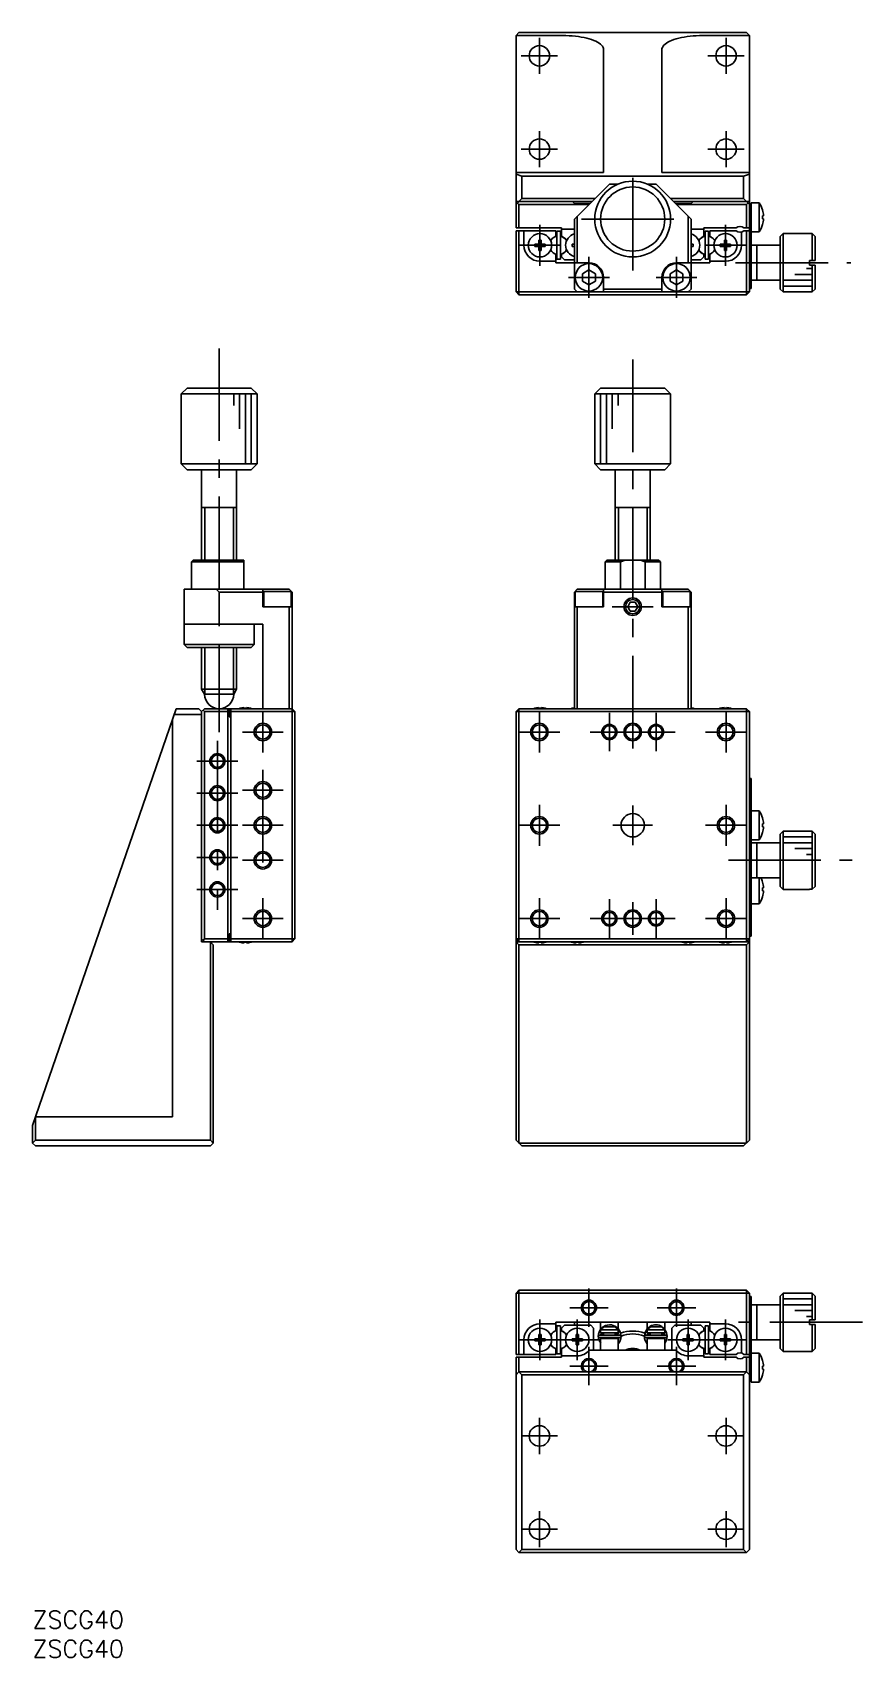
# Model space of a CAD drawing. Extents: x 0 to 308, y -8 to 271.
# Drawn here: x 0 to 142.3, y -8 to 270.7 of the extents above; entities that cross this region are included whole.
import ezdxf

# ---------------------------------------------------------------- set-up
doc = ezdxf.new("R2010")
doc.units = 0
doc.header["$LTSCALE"] = 0.5
doc.linetypes.add('CENTER', pattern=[50.8, 31.75, -6.35, 6.35, -6.35])
for name, color, linetype in [('MSM_CENTER', 1, 'CENTER'), ('MSM_CONTINUOUS', 7, 'CONTINUOUS'), ('MSM_NARROW', 5, 'CONTINUOUS'), ('MSM_PART_NUMBER', 7, 'CONTINUOUS')]:
    doc.layers.add(name, color=color, linetype=linetype)
doc.styles.get("Standard").update_dxf_attribs({"font": 'txt.shx', "height": 3, "bigfont": 'bigfont.shx'})

# ---------------------------------------------------------------- blocks, each defined once
blk = doc.blocks.new('*U2')
at = {"layer": 'MSM_PART_NUMBER'}
blk.add_text('ZSCG40', height=3, dxfattribs=at).set_placement((0, -3))
blk = doc.blocks.new('*U3')
at = {"layer": 'MSM_PART_NUMBER'}
blk.add_text('ZSCG40', height=3, dxfattribs=at).set_placement((0, -8))

msp = doc.modelspace()

# ---------------------------------------------------------------- linework, layer by layer
at = {"layer": 'MSM_CENTER'}
for p, q in [((86.92, 263.64), (86.92, 269.84)), ((118.92, 263.64), (118.92, 269.84)), ((83.82, 266.74), (90.02, 266.74)), ((115.82, 266.74), (122.02, 266.74)), ((86.92, 247.64), (86.92, 253.84)), ((118.92, 247.64), (118.92, 253.84)), ((83.82, 250.74), (90.02, 250.74)), ((115.82, 250.74), (122.02, 250.74)), ((102.92, 229.94), (102.92, 247.54)), ((87.02, 237.74), (87.02, 230.74)), ((94.12, 238.74), (111.72, 238.74)), ((118.82, 237.74), (118.82, 230.74)), ((83.52, 234.24), (90.52, 234.24)), ((115.32, 234.24), (122.32, 234.24)), ((95.42, 232.24), (95.42, 225.24)), ((110.42, 232.24), (110.42, 225.24)), ((91.92, 228.74), (98.92, 228.74)), ((106.92, 228.74), (113.92, 228.74)), ((120.57, 231.24), (140.32, 231.24)), ((32, 216.55), (32, 150.75)), ((102.92, 147.95), (102.92, 216.5)), ((99.42, 172.25), (106.42, 172.25)), ((39.5, 154.25), (39.5, 147.25)), ((86.92, 154.25), (86.92, 147.25)), ((98.92, 147.45), (98.92, 154.05)), ((106.92, 147.45), (106.92, 154.05)), ((118.92, 154.25), (118.92, 147.25)), ((36, 150.75), (43, 150.75)), ((83.42, 150.75), (90.42, 150.75)), ((95.62, 150.75), (110.22, 150.75)), ((115.42, 150.75), (122.42, 150.75)), ((31.7, 149.25), (31.7, 120.25)), ((28.2, 145.75), (35.2, 145.75)), ((39.5, 144.25), (39.5, 125.25)), ((28.2, 140.25), (35.2, 140.25)), ((36, 140.75), (43, 140.75)), ((86.92, 138.25), (86.92, 131.25)), ((102.92, 131.35), (102.92, 138.15)), ((118.92, 138.25), (118.92, 131.25)), ((28.2, 134.75), (35.2, 134.75)), ((36, 134.75), (43, 134.75)), ((83.42, 134.75), (90.42, 134.75)), ((99.52, 134.75), (106.32, 134.75)), ((115.42, 134.75), (122.42, 134.75)), ((28.2, 129.25), (35.2, 129.25)), ((36, 128.75), (43, 128.75)), ((119.32, 128.75), (140.57, 128.75)), ((28.2, 123.75), (35.2, 123.75)), ((39.5, 122.25), (39.5, 115.25)), ((86.92, 122.25), (86.92, 115.25)), ((98.92, 115.45), (98.92, 122.05)), ((102.92, 115.95), (102.92, 121.55)), ((106.92, 115.45), (106.92, 122.05)), ((118.92, 122.25), (118.92, 115.25)), ((36, 118.75), (43, 118.75)), ((83.42, 118.75), (90.42, 118.75)), ((95.62, 118.75), (110.22, 118.75)), ((115.42, 118.75), (122.42, 118.75)), ((95.42, 48.7), (95.42, 55.3)), ((110.42, 48.7), (110.42, 55.3)), ((92.12, 52), (98.72, 52)), ((107.12, 52), (113.72, 52)), ((87.02, 50), (87.02, 43)), ((93.42, 50), (93.42, 43)), ((112.42, 50), (112.42, 43)), ((118.82, 50), (118.82, 43)), ((142.32, 49.5), (121.07, 49.5)), ((83.52, 46.5), (96.92, 46.5)), ((95.42, 38.7), (95.42, 45.3)), ((108.92, 46.5), (122.32, 46.5)), ((110.42, 38.7), (110.42, 45.3)), ((92.12, 42), (98.72, 42)), ((107.12, 42), (113.72, 42)), ((86.92, 26.9), (86.92, 33.1)), ((118.92, 26.9), (118.92, 33.1)), ((83.82, 30), (90.02, 30)), ((115.82, 30), (122.02, 30)), ((86.92, 10.9), (86.92, 17.1)), ((118.92, 10.9), (118.92, 17.1)), ((83.82, 14), (90.02, 14)), ((115.82, 14), (122.02, 14))]:
    msp.add_line(p, q, dxfattribs=at)
at = {"layer": 'MSM_CONTINUOUS'}
for p, q in [((83.42, 270.74), (82.92, 270.24)), ((83.42, 270.74), (122.42, 270.74)), ((122.92, 270.24), (122.42, 270.74)), ((82.92, 270.24), (82.92, 237.24)), ((82.92, 270.22), (90.92, 270.22)), ((90.92, 270.22), (91.47, 270.22)), ((91.47, 270.22), (92.02, 270.19)), ((92.02, 270.19), (92.56, 270.16)), ((92.56, 270.16), (93.09, 270.11)), ((93.09, 270.11), (93.6, 270.04)), ((93.6, 270.04), (94.1, 269.96)), ((94.1, 269.96), (94.58, 269.87)), ((94.58, 269.87), (95.04, 269.76)), ((95.04, 269.76), (95.47, 269.65)), ((95.47, 269.65), (95.87, 269.52)), ((95.87, 269.52), (96.25, 269.38)), ((96.25, 269.38), (96.59, 269.23)), ((96.59, 269.23), (96.89, 269.07)), ((96.89, 269.07), (97.16, 268.91)), ((97.16, 268.91), (97.39, 268.74)), ((97.39, 268.74), (97.58, 268.56)), ((97.58, 268.56), (97.73, 268.38)), ((97.73, 268.38), (97.84, 268.19)), ((97.84, 268.19), (97.9, 268)), ((97.9, 268), (97.92, 267.81)), ((97.92, 267.81), (97.92, 246.74)), ((107.92, 267.81), (107.94, 268)), ((107.92, 246.74), (107.92, 267.81)), ((107.94, 268), (108.01, 268.19)), ((108.01, 268.19), (108.12, 268.38)), ((108.12, 268.38), (108.27, 268.56)), ((108.27, 268.56), (108.46, 268.74)), ((108.46, 268.74), (108.69, 268.91)), ((108.69, 268.91), (108.95, 269.07)), ((108.95, 269.07), (109.26, 269.23)), ((109.26, 269.23), (109.6, 269.38)), ((109.6, 269.38), (109.97, 269.52)), ((109.97, 269.52), (110.38, 269.65)), ((110.38, 269.65), (110.81, 269.76)), ((110.81, 269.76), (111.27, 269.87)), ((111.27, 269.87), (111.75, 269.96)), ((111.75, 269.96), (112.24, 270.04)), ((112.24, 270.04), (112.76, 270.11)), ((112.76, 270.11), (113.29, 270.16)), ((113.29, 270.16), (113.83, 270.19)), ((113.83, 270.19), (114.37, 270.22)), ((114.37, 270.22), (114.92, 270.22)), ((114.92, 270.22), (122.92, 270.22)), ((122.92, 270.24), (122.92, 226.24)), ((97.92, 246.74), (82.92, 246.74)), ((82.92, 246.46), (83.92, 246.12)), ((121.92, 246.12), (83.92, 246.12)), ((83.92, 246.12), (83.92, 242.24)), ((122.92, 246.74), (107.92, 246.74)), ((121.92, 246.12), (122.92, 246.46)), ((121.92, 242.24), (121.92, 246.12)), ((98.92, 244.74), (92.92, 238.74)), ((98.92, 244.74), (100.42, 244.74)), ((105.42, 244.74), (106.92, 244.74)), ((106.92, 244.74), (112.92, 238.74)), ((82.92, 241.24), (83.92, 242.24)), ((95.92, 241.74), (82.92, 241.74)), ((83.17, 241.49), (83.42, 241.24)), ((83.42, 241.24), (83.42, 237.24)), ((95.42, 241.24), (83.42, 241.24)), ((83.92, 242.24), (96.42, 242.24)), ((92.92, 241.39), (92.57, 241.74)), ((92.92, 241.39), (95.57, 241.39)), ((109.42, 242.24), (121.92, 242.24)), ((122.92, 241.74), (109.92, 241.74)), ((110.27, 241.39), (112.92, 241.39)), ((122.42, 241.24), (110.42, 241.24)), ((113.27, 241.74), (112.92, 241.39)), ((121.92, 242.24), (122.92, 241.24)), ((122.42, 241.24), (122.67, 241.49)), ((122.42, 237.24), (122.42, 241.24)), ((122.92, 241.34), (123.22, 241.34)), ((124.62, 241.54), (123.22, 241.54)), ((123.22, 241.54), (123.22, 226.84)), ((124.62, 241.54), (124.62, 236.54)), ((125.19, 240.3), (125.19, 240.3)), ((90.72, 237.24), (82.92, 237.24)), ((90.72, 237.24), (90.72, 235.79)), ((92.92, 236.99), (90.72, 236.99)), ((92.92, 226.74), (92.92, 238.74)), ((93.42, 239.24), (93.42, 231.24)), ((112.42, 231.24), (112.42, 239.24)), ((112.92, 226.74), (112.92, 238.74)), ((115.12, 236.99), (112.92, 236.99)), ((115.12, 237.24), (120.66, 237.24)), ((115.12, 235.79), (115.12, 237.24)), ((122.92, 237.24), (121.98, 237.24)), ((125.19, 238.78), (125.19, 239.3)), ((125.19, 239.3), (125.36, 239.3)), ((125.36, 238.78), (125.19, 238.78)), ((125.19, 237.78), (125.19, 237.78)), ((82.92, 226.24), (82.92, 236.74)), ((89.72, 236.74), (82.92, 236.74)), ((83.42, 225.74), (83.42, 236.74)), ((84.27, 234.24), (84.27, 236.74)), ((86.14, 234.42), (86.84, 234.42)), ((86.14, 234.06), (86.14, 234.42)), ((86.84, 235.13), (87.2, 235.13)), ((86.84, 234.42), (86.84, 235.13)), ((86.85, 234.41), (86.84, 234.42)), ((86.85, 234.41), (87.19, 234.41)), ((86.85, 234.07), (86.85, 234.41)), ((87.19, 234.41), (87.2, 234.42)), ((87.19, 234.41), (87.19, 234.07)), ((87.2, 235.13), (87.2, 234.42)), ((87.2, 234.42), (87.91, 234.42)), ((87.91, 234.42), (87.91, 234.06)), ((89.46, 235.64), (89.72, 235.79)), ((89.72, 235.79), (89.72, 236.74)), ((89.92, 236.64), (89.92, 231.84)), ((89.92, 236.64), (90.52, 236.64)), ((90.52, 231.84), (90.52, 236.64)), ((90.98, 235.64), (90.72, 235.79)), ((92.54, 234.42), (92.96, 234.42)), ((92.54, 234.06), (92.54, 234.42)), ((112.92, 234.42), (113.31, 234.42)), ((113.31, 234.42), (113.31, 234.06)), ((114.86, 235.64), (115.12, 235.79)), ((115.32, 236.64), (115.32, 231.84)), ((115.92, 236.64), (115.32, 236.64)), ((115.92, 231.84), (115.92, 236.64)), ((116.12, 236.74), (116.12, 235.79)), ((120.66, 236.74), (116.12, 236.74)), ((116.38, 235.64), (116.12, 235.79)), ((117.94, 234.42), (118.64, 234.42)), ((117.94, 234.06), (117.94, 234.42)), ((118.64, 235.13), (119, 235.13)), ((118.64, 234.42), (118.64, 235.13)), ((118.65, 234.41), (118.64, 234.42)), ((118.65, 234.41), (118.99, 234.41)), ((118.65, 234.07), (118.65, 234.41)), ((118.99, 234.41), (119, 234.42)), ((118.99, 234.41), (118.99, 234.07)), ((119, 235.13), (119, 234.42)), ((119, 234.42), (119.71, 234.42)), ((119.71, 234.42), (119.71, 234.06)), ((121.57, 236.52), (121.57, 234.24)), ((121.98, 236.74), (122.92, 236.74)), ((122.42, 225.74), (122.42, 236.74)), ((123.22, 236.54), (124.62, 236.54)), ((128.22, 234.24), (123.22, 234.24)), ((124.22, 228.24), (124.22, 234.24)), ((128.72, 236.24), (128.22, 235.74)), ((128.22, 226.74), (128.22, 235.74)), ((133.72, 236.24), (128.72, 236.24)), ((128.72, 236.24), (128.72, 226.24)), ((133.72, 231.64), (133.72, 236.24)), ((134.22, 235.74), (133.72, 236.24)), ((134.22, 235.74), (134.22, 231.64)), ((86.14, 234.06), (86.84, 234.06)), ((86.85, 234.07), (86.84, 234.06)), ((86.84, 233.35), (86.84, 234.06)), ((87.2, 233.35), (86.84, 233.35)), ((87.19, 234.07), (86.85, 234.07)), ((89.72, 231.49), (87.02, 231.49)), ((87.19, 234.07), (87.2, 234.06)), ((87.2, 234.06), (87.2, 233.35)), ((87.91, 234.06), (87.2, 234.06)), ((89.72, 232.69), (89.46, 232.84)), ((89.72, 231.24), (89.72, 232.69)), ((89.92, 231.84), (90.52, 231.84)), ((90.72, 232.69), (90.98, 232.84)), ((90.72, 232.69), (90.72, 232.24)), ((90.72, 232.24), (91.22, 231.74)), ((91.22, 231.74), (92.92, 231.74)), ((92.54, 234.06), (92.92, 234.06)), ((113.31, 234.06), (112.92, 234.06)), ((112.92, 231.74), (114.62, 231.74)), ((114.62, 231.74), (115.12, 232.24)), ((115.12, 232.69), (114.86, 232.84)), ((115.12, 232.24), (115.12, 232.69)), ((115.92, 231.84), (115.32, 231.84)), ((116.12, 232.69), (116.38, 232.84)), ((116.12, 232.69), (116.12, 231.24)), ((118.82, 231.49), (116.12, 231.49)), ((117.94, 234.06), (118.64, 234.06)), ((118.65, 234.07), (118.64, 234.06)), ((118.64, 233.35), (118.64, 234.06)), ((119, 233.35), (118.64, 233.35)), ((118.99, 234.07), (118.65, 234.07)), ((118.99, 234.07), (119, 234.06)), ((119, 234.06), (119, 233.35)), ((119.71, 234.06), (119, 234.06)), ((133.22, 231.64), (133.22, 230.84)), ((134.22, 231.64), (133.22, 231.64)), ((95.42, 231.24), (89.72, 231.24)), ((94.32, 229.37), (95.42, 230.01)), ((94.32, 228.1), (94.32, 229.37)), ((95.42, 230.01), (96.52, 229.37)), ((96.52, 229.37), (96.52, 228.1)), ((97.92, 226.24), (97.92, 228.74)), ((107.92, 228.74), (107.92, 226.24)), ((109.32, 229.37), (110.42, 230.01)), ((109.32, 228.1), (109.32, 229.37)), ((116.12, 231.24), (110.42, 231.24)), ((110.42, 230.01), (111.52, 229.37)), ((111.52, 229.37), (111.52, 228.1)), ((133.22, 230.84), (134.22, 230.84)), ((133.72, 226.24), (133.72, 230.84)), ((134.22, 230.84), (134.22, 226.74)), ((83.42, 225.74), (82.92, 226.24)), ((122.92, 226.24), (82.92, 226.24)), ((92.92, 226.74), (93.42, 226.24)), ((94.32, 228.1), (95.42, 227.47)), ((95.42, 227.47), (96.52, 228.1)), ((97.92, 226.74), (107.92, 226.74)), ((109.32, 228.1), (110.42, 227.47)), ((110.42, 227.47), (111.52, 228.1)), ((112.42, 226.24), (112.92, 226.74)), ((122.42, 225.74), (122.92, 226.24)), ((123.22, 226.84), (122.92, 226.84)), ((123.22, 228.24), (128.22, 228.24)), ((128.22, 226.74), (128.72, 226.24)), ((128.72, 226.24), (133.72, 226.24)), ((133.72, 226.24), (134.22, 226.74)), ((122.42, 225.74), (83.42, 225.74)), ((26.5, 209.75), (25.5, 208.75)), ((26.5, 209.75), (37.5, 209.75)), ((38.5, 208.75), (37.5, 209.75)), ((97.42, 209.75), (96.42, 208.75)), ((97.42, 209.75), (108.42, 209.75)), ((109.42, 208.75), (108.42, 209.75)), ((38.5, 208.75), (25.5, 208.75)), ((25.5, 208.75), (25.5, 196.75)), ((38.5, 196.75), (38.5, 208.75)), ((109.42, 208.75), (96.42, 208.75)), ((96.42, 208.75), (96.42, 196.75)), ((109.42, 196.75), (109.42, 208.75)), ((25.5, 196.75), (26.5, 195.75)), ((25.5, 196.75), (38.5, 196.75)), ((37.5, 195.75), (26.5, 195.75)), ((29, 195.75), (29, 180.25)), ((35, 180.25), (35, 195.75)), ((37.5, 195.75), (38.5, 196.75)), ((96.42, 196.75), (97.42, 195.75)), ((96.42, 196.75), (109.42, 196.75)), ((108.42, 195.75), (97.42, 195.75)), ((99.92, 195.75), (99.92, 180.25)), ((105.92, 180.25), (105.92, 195.75)), ((108.42, 195.75), (109.42, 196.75)), ((35, 189.25), (29, 189.25)), ((105.92, 189.25), (99.92, 189.25)), ((27.55, 180.25), (27.25, 179.95)), ((36.25, 179.95), (27.25, 179.95)), ((27.25, 179.95), (27.25, 175.25)), ((27.55, 180.25), (36.25, 180.25)), ((36.25, 180.25), (36.25, 175.25)), ((98.47, 180.25), (98.17, 179.95)), ((100.8, 179.95), (98.17, 179.95)), ((98.17, 179.95), (98.17, 175.25)), ((107.37, 180.25), (98.47, 180.25)), ((101.6, 180.25), (100.8, 179.95)), ((100.8, 179.95), (100.8, 175.25)), ((105.04, 179.95), (104.24, 180.25)), ((107.67, 179.95), (105.04, 179.95)), ((105.04, 175.25), (105.04, 179.95)), ((107.67, 179.95), (107.37, 180.25)), ((107.67, 175.25), (107.67, 179.95)), ((26, 175.25), (26, 165.75)), ((26, 175.25), (44, 175.25)), ((32, 174.75), (31.5, 175.25)), ((32, 174.75), (32, 169.25)), ((39.5, 174.75), (32, 174.75)), ((39.5, 175.25), (39.5, 172.25)), ((44.35, 174.85), (39.65, 174.85)), ((39.65, 174.85), (39.65, 172.25)), ((44.5, 174.75), (44, 175.25)), ((44.35, 172.25), (44.35, 174.85)), ((44.5, 174.75), (44.5, 114.75)), ((92.92, 174.75), (93.42, 175.25)), ((92.92, 174.75), (92.92, 154.75)), ((93.07, 174.85), (93.07, 172.25)), ((97.77, 174.85), (93.07, 174.85)), ((112.42, 175.25), (93.42, 175.25)), ((97.77, 172.25), (97.77, 174.85)), ((97.92, 175.25), (97.92, 172.25)), ((107.92, 174.75), (97.92, 174.75)), ((102.06, 172.25), (102.49, 173)), ((102.49, 173), (103.36, 173)), ((103.79, 172.25), (103.36, 173)), ((107.92, 175.25), (107.92, 172.25)), ((108.07, 174.85), (108.07, 172.25)), ((112.77, 174.85), (108.07, 174.85)), ((112.92, 174.75), (112.42, 175.25)), ((112.77, 172.25), (112.77, 174.85)), ((112.92, 174.75), (112.92, 154.75)), ((39.5, 172.25), (44.5, 172.25)), ((44, 154.75), (44, 172.25)), ((97.92, 172.25), (92.92, 172.25)), ((93.42, 172.25), (93.42, 154.75)), ((102.49, 171.5), (102.06, 172.25)), ((103.36, 171.5), (102.49, 171.5)), ((103.36, 171.5), (103.79, 172.25)), ((107.92, 172.25), (112.92, 172.25)), ((112.42, 154.75), (112.42, 172.25)), ((26, 169.25), (39.5, 169.25)), ((38, 165.75), (38, 169.25)), ((39.5, 169.25), (39.5, 154.75)), ((26, 165.75), (38, 165.75)), ((26, 165.75), (26.5, 165.25)), ((37.5, 165.25), (26.5, 165.25)), ((29, 165.25), (29, 158.12)), ((35, 158.12), (35, 165.25)), ((37.5, 165.25), (38, 165.75)), ((29, 158.12), (29.5, 157.25)), ((29, 158.12), (35, 158.12)), ((34.5, 157.25), (29.5, 157.25)), ((34.5, 157.25), (35, 158.12)), ((0, 83.25), (24.62, 154.75)), ((29, 153.75), (24.28, 153.75)), ((24.62, 154.75), (28.5, 154.75)), ((29, 154.25), (28.5, 154.75)), ((29, 154.25), (29.5, 154.75)), ((29, 154.25), (29, 114.75)), ((29.5, 154.25), (29.25, 154.5)), ((29.5, 154.75), (44.5, 154.75)), ((29.5, 154.25), (29.5, 115.25)), ((33.5, 154.25), (29.5, 154.25)), ((33.5, 114.75), (33.5, 154.75)), ((33.75, 154.75), (33.75, 153.35)), ((33.75, 153.35), (34, 153.35)), ((34, 114.75), (34, 154.75)), ((45, 154.25), (34, 154.25)), ((35.61, 154.82), (35.61, 154.82)), ((36.32, 154.82), (36.32, 154.94)), ((36.68, 154.82), (36.32, 154.82)), ((36.68, 154.94), (36.68, 154.82)), ((37.39, 154.82), (37.39, 154.82)), ((45, 154.25), (44.5, 154.75)), ((45, 154.25), (45, 115.25)), ((82.92, 154.25), (83.42, 154.75)), ((82.92, 154.25), (82.92, 80.75)), ((82.92, 154.25), (122.92, 154.25)), ((83.42, 154.75), (122.42, 154.75)), ((83.42, 114.75), (83.42, 154.75)), ((86.14, 154.82), (86.13, 154.82)), ((86.84, 154.82), (86.84, 154.94)), ((87.2, 154.82), (86.84, 154.82)), ((87.2, 154.94), (87.2, 154.82)), ((87.91, 154.82), (87.91, 154.82)), ((92.54, 154.82), (92.53, 154.82)), ((113.31, 154.82), (113.31, 154.82)), ((117.94, 154.82), (117.93, 154.82)), ((118.64, 154.82), (118.64, 154.94)), ((119, 154.82), (118.64, 154.82)), ((119, 154.94), (119, 154.82)), ((119.71, 154.82), (119.71, 154.82)), ((122.92, 154.25), (122.42, 154.75)), ((122.42, 114.75), (122.42, 154.75)), ((122.92, 154.25), (122.92, 80.75)), ((24, 152.95), (24, 84.75)), ((122.92, 142.75), (123.22, 142.75)), ((123.22, 115.75), (123.22, 142.75)), ((124.62, 137.25), (123.22, 137.25)), ((124.62, 137.25), (124.62, 132.25)), ((125.19, 136.01), (125.19, 136.01)), ((125.19, 135.01), (125.36, 135.01)), ((125.19, 134.49), (125.19, 135.01)), ((125.36, 134.49), (125.19, 134.49)), ((123.22, 132.25), (124.62, 132.25)), ((128.22, 131.75), (123.22, 131.75)), ((124.22, 125.75), (124.22, 131.75)), ((125.19, 133.49), (125.19, 133.49)), ((128.72, 133.75), (128.22, 133.25)), ((128.22, 133.25), (128.22, 124.25)), ((128.72, 133.75), (128.72, 123.75)), ((133.22, 133.75), (128.72, 133.75)), ((133.22, 133.75), (133.22, 133.73)), ((133.22, 133.73), (133.72, 133.73)), ((133.72, 123.77), (133.72, 133.73)), ((133.72, 133.73), (134.22, 133.23)), ((134.22, 133.23), (134.22, 124.27)), ((123.22, 125.75), (128.22, 125.75)), ((124.62, 125.75), (124.62, 121.25)), ((125.19, 125.01), (125.19, 125.01)), ((125.19, 124.01), (125.36, 124.01)), ((125.19, 123.49), (125.19, 124.01)), ((125.36, 123.49), (125.19, 123.49)), ((128.22, 124.25), (128.72, 123.75)), ((128.72, 123.75), (133.22, 123.75)), ((133.72, 123.77), (133.22, 123.77)), ((133.22, 123.77), (133.22, 123.75)), ((134.22, 124.27), (133.72, 123.77)), ((123.22, 121.25), (124.62, 121.25)), ((125.19, 122.49), (125.19, 122.49)), ((29.5, 114.75), (29, 115.25)), ((44.5, 114.75), (29, 114.75)), ((29.25, 115), (29.5, 115.25)), ((29.5, 115.25), (33.5, 115.25)), ((30.5, 80.75), (30.5, 114.75)), ((30.5, 114.75), (31, 114.25)), ((33.75, 116.15), (34, 116.15)), ((33.75, 114.75), (33.75, 116.15)), ((34, 115.25), (45, 115.25)), ((35.61, 114.68), (35.61, 114.68)), ((36.32, 114.68), (36.68, 114.68)), ((36.32, 114.56), (36.32, 114.68)), ((36.68, 114.56), (36.68, 114.68)), ((37.39, 114.68), (37.39, 114.68)), ((44.5, 114.75), (45, 115.25)), ((83.42, 114.75), (82.92, 115.25)), ((122.92, 115.25), (82.92, 115.25)), ((82.92, 114.75), (83.42, 114.25)), ((82.92, 114.75), (122.92, 114.75)), ((86.13, 114.68), (86.14, 114.68)), ((86.84, 114.68), (87.2, 114.68)), ((86.84, 114.56), (86.84, 114.68)), ((87.2, 114.56), (87.2, 114.68)), ((87.91, 114.68), (87.91, 114.68)), ((92.53, 114.68), (92.54, 114.68)), ((93.24, 114.68), (93.6, 114.68)), ((93.24, 114.56), (93.24, 114.68)), ((93.6, 114.56), (93.6, 114.68)), ((94.31, 114.68), (94.31, 114.68)), ((111.53, 114.68), (111.54, 114.68)), ((112.24, 114.68), (112.6, 114.68)), ((112.24, 114.56), (112.24, 114.68)), ((112.6, 114.56), (112.6, 114.68)), ((113.31, 114.68), (113.31, 114.68)), ((117.93, 114.68), (117.94, 114.68)), ((118.64, 114.68), (119, 114.68)), ((118.64, 114.56), (118.64, 114.68)), ((119, 114.56), (119, 114.68)), ((119.71, 114.68), (119.71, 114.68)), ((122.42, 114.75), (122.92, 115.25)), ((122.42, 114.25), (122.92, 114.75)), ((123.22, 115.75), (122.92, 115.75)), ((31, 114.25), (31, 80.25)), ((122.42, 114.25), (83.42, 114.25)), ((83.42, 114.25), (83.42, 80.25)), ((122.42, 80.25), (122.42, 114.25)), ((0.5, 84.7), (0.5, 80.75)), ((0.52, 84.75), (24, 84.75)), ((0, 83.25), (0, 80.25)), ((0.5, 80.75), (0, 80.25)), ((0.5, 79.75), (0, 80.25)), ((0.5, 80.75), (30.5, 80.75)), ((30.5, 79.75), (0.5, 79.75)), ((31, 80.25), (30.5, 80.75)), ((30.5, 79.75), (31, 80.25)), ((82.92, 80.75), (83.92, 79.75)), ((83.42, 80.25), (122.42, 80.25)), ((121.92, 79.75), (83.92, 79.75)), ((122.92, 80.75), (121.92, 79.75)), ((82.92, 54.5), (83.42, 55)), ((82.92, 44), (82.92, 54.5)), ((82.92, 54.5), (122.92, 54.5)), ((83.42, 55), (122.42, 55)), ((83.42, 44), (83.42, 55)), ((122.92, 54.5), (122.42, 55)), ((122.42, 44), (122.42, 55)), ((122.92, 54.5), (122.92, 10.5)), ((122.92, 53.9), (123.22, 53.9)), ((123.22, 39.2), (123.22, 53.9)), ((128.72, 54.5), (128.22, 54)), ((128.22, 45), (128.22, 54)), ((128.72, 54.5), (128.72, 44.5)), ((133.72, 54.5), (128.72, 54.5)), ((133.72, 49.9), (133.72, 54.5)), ((134.22, 54), (133.72, 54.5)), ((134.22, 54), (134.22, 49.9)), ((128.22, 52.5), (123.22, 52.5)), ((124.22, 46.5), (124.22, 52.5)), ((89.72, 49.25), (87.02, 49.25)), ((89.46, 47.9), (89.72, 48.05)), ((89.72, 49.5), (89.72, 48.05)), ((89.72, 49.5), (116.12, 49.5)), ((89.92, 48.9), (90.52, 48.9)), ((89.92, 48.9), (89.92, 44.1)), ((90.52, 44.1), (90.52, 48.9)), ((91.22, 49), (90.72, 48.5)), ((90.72, 48.05), (90.72, 48.5)), ((90.72, 48.05), (90.98, 47.9)), ((91.22, 49), (95.72, 49)), ((92.92, 49), (92.92, 49.5)), ((96.22, 48.5), (95.72, 49)), ((96.22, 48.5), (96.22, 44.7)), ((97.18, 47.87), (97.15, 47.81)), ((97.18, 47.87), (97.18, 47.88)), ((97.39, 47.76), (97.18, 47.87)), ((97.19, 47.86), (97.18, 47.87)), ((97.42, 47.74), (97.39, 47.76)), ((97.42, 49.5), (97.42, 48.29)), ((97.42, 48.2), (97.42, 47.7)), ((100.42, 48.2), (97.42, 48.2)), ((97.42, 47.7), (100.42, 47.7)), ((97.43, 47.31), (97.54, 47.7)), ((97.48, 48.2), (98.01, 48.7)), ((97.52, 47.63), (97.53, 47.65)), ((97.52, 47.62), (97.52, 47.63)), ((97.52, 47.6), (97.52, 47.62)), ((97.52, 47.59), (97.52, 47.6)), ((97.52, 47.57), (97.52, 47.59)), ((97.52, 47.56), (97.52, 47.57)), ((97.53, 47.55), (97.52, 47.56)), ((97.53, 47.68), (97.54, 47.69)), ((97.53, 47.66), (97.53, 47.68)), ((97.53, 47.65), (97.53, 47.66)), ((97.53, 47.53), (97.53, 47.55)), ((97.53, 47.52), (97.53, 47.53)), ((97.54, 47.5), (97.53, 47.52)), ((97.54, 47.69), (97.54, 47.7)), ((97.54, 47.5), (97.92, 47.5)), ((97.54, 47.49), (97.54, 47.5)), ((97.55, 47.48), (97.54, 47.49)), ((97.56, 47.46), (97.55, 47.48)), ((97.56, 47.45), (97.56, 47.46)), ((97.57, 47.44), (97.56, 47.45)), ((97.58, 47.42), (97.57, 47.44)), ((97.59, 47.41), (97.58, 47.42)), ((97.6, 47.4), (97.59, 47.41)), ((97.61, 47.39), (97.6, 47.4)), ((97.62, 47.38), (97.61, 47.39)), ((97.92, 47.7), (97.92, 47.31)), ((98.01, 48.7), (99.84, 48.7)), ((99.84, 48.7), (100.37, 48.2)), ((99.92, 47.31), (99.92, 47.7)), ((99.92, 47.5), (100.4, 47.5)), ((100.33, 47.39), (100.31, 47.38)), ((100.34, 47.4), (100.33, 47.39)), ((100.35, 47.41), (100.34, 47.4)), ((100.36, 47.42), (100.35, 47.41)), ((100.37, 47.44), (100.36, 47.43)), ((100.36, 47.43), (100.36, 47.42)), ((100.38, 47.46), (100.37, 47.44)), ((100.39, 47.47), (100.38, 47.46)), ((100.4, 47.5), (100.39, 47.48)), ((100.39, 47.48), (100.39, 47.47)), ((100.4, 47.71), (100.4, 47.7)), ((100.4, 47.7), (100.41, 47.68)), ((100.41, 47.52), (100.4, 47.51)), ((100.4, 47.51), (100.4, 47.5)), ((100.41, 47.68), (100.41, 47.67)), ((100.41, 47.67), (100.41, 47.66)), ((100.41, 47.66), (100.42, 47.64)), ((100.42, 47.55), (100.41, 47.54)), ((100.41, 47.54), (100.41, 47.52)), ((100.42, 48.4), (100.42, 49.5)), ((100.42, 47.7), (100.42, 48.2)), ((100.53, 47.81), (100.42, 47.75)), ((100.42, 47.74), (100.43, 47.75)), ((100.42, 47.64), (100.42, 47.63)), ((100.42, 47.63), (100.42, 47.61)), ((100.42, 47.61), (100.42, 47.6)), ((100.42, 47.6), (100.42, 47.58)), ((100.42, 47.58), (100.42, 47.57)), ((100.42, 47.57), (100.42, 47.55)), ((100.43, 47.75), (100.44, 47.75)), ((100.44, 47.75), (100.45, 47.76)), ((100.45, 47.76), (100.46, 47.77)), ((100.46, 47.77), (100.48, 47.77)), ((100.48, 47.77), (100.49, 47.78)), ((100.49, 47.78), (100.5, 47.79)), ((100.5, 47.79), (100.52, 47.79)), ((100.52, 47.79), (100.53, 47.8)), ((100.76, 47.88), (100.53, 47.81)), ((100.53, 47.8), (100.55, 47.81)), ((100.55, 47.81), (100.56, 47.81)), ((100.56, 47.81), (100.58, 47.82)), ((100.58, 47.82), (100.59, 47.83)), ((100.59, 47.83), (100.61, 47.83)), ((100.61, 47.83), (100.62, 47.84)), ((100.62, 47.84), (100.64, 47.84)), ((100.64, 47.84), (100.65, 47.85)), ((100.65, 47.85), (100.66, 47.85)), ((100.66, 47.85), (100.68, 47.86)), ((100.68, 47.86), (100.69, 47.86)), ((100.69, 47.86), (100.7, 47.87)), ((100.7, 47.87), (100.71, 47.87)), ((100.71, 47.87), (100.72, 47.87)), ((100.72, 47.87), (100.73, 47.87)), ((100.73, 47.87), (100.74, 47.87)), ((100.74, 47.87), (100.75, 47.87)), ((100.75, 47.87), (100.75, 47.87)), ((100.75, 47.87), (100.76, 47.87)), ((100.76, 47.87), (100.76, 47.87)), ((100.77, 47.85), (100.76, 47.87)), ((100.76, 47.87), (100.76, 47.87)), ((100.76, 47.87), (100.76, 47.87)), ((100.78, 47.82), (100.77, 47.85)), ((100.79, 47.79), (100.78, 47.82)), ((100.78, 47.38), (100.79, 47.41)), ((100.92, 47.13), (100.79, 47.81)), ((100.8, 47.75), (100.79, 47.79)), ((100.79, 47.41), (100.8, 47.45)), ((100.81, 47.72), (100.8, 47.75)), ((100.8, 47.45), (100.81, 47.48)), ((100.81, 47.68), (100.81, 47.72)), ((100.82, 47.65), (100.81, 47.68)), ((100.81, 47.51), (100.82, 47.55)), ((100.81, 47.48), (100.81, 47.51)), ((100.82, 47.62), (100.82, 47.65)), ((100.82, 47.58), (100.82, 47.62)), ((100.82, 47.55), (100.82, 47.58)), ((105.06, 47.82), (104.93, 47.13)), ((105.04, 47.71), (105.03, 47.67)), ((105.03, 47.67), (105.03, 47.64)), ((105.03, 47.64), (105.03, 47.6)), ((105.03, 47.6), (105.03, 47.57)), ((105.03, 47.57), (105.03, 47.53)), ((105.03, 47.53), (105.03, 47.5)), ((105.03, 47.5), (105.04, 47.47)), ((105.05, 47.77), (105.04, 47.74)), ((105.04, 47.74), (105.04, 47.71)), ((105.04, 47.47), (105.05, 47.43)), ((105.06, 47.81), (105.05, 47.77)), ((105.05, 47.43), (105.06, 47.4)), ((105.07, 47.84), (105.06, 47.81)), ((105.06, 47.4), (105.07, 47.37)), ((105.08, 47.87), (105.07, 47.84)), ((105.09, 47.88), (105.08, 47.87)), ((105.08, 47.87), (105.08, 47.87)), ((105.09, 47.87), (105.08, 47.87)), ((105.08, 47.87), (105.08, 47.87)), ((105.09, 47.88), (105.32, 47.81)), ((105.1, 47.87), (105.09, 47.87)), ((105.09, 47.87), (105.09, 47.87)), ((105.11, 47.87), (105.1, 47.87)), ((105.12, 47.87), (105.11, 47.87)), ((105.11, 47.87), (105.11, 47.87)), ((105.13, 47.87), (105.12, 47.87)), ((105.14, 47.87), (105.13, 47.87)), ((105.16, 47.86), (105.14, 47.87)), ((105.17, 47.86), (105.16, 47.86)), ((105.18, 47.85), (105.17, 47.86)), ((105.2, 47.85), (105.18, 47.85)), ((105.21, 47.84), (105.2, 47.85)), ((105.23, 47.84), (105.21, 47.84)), ((105.24, 47.83), (105.23, 47.84)), ((105.26, 47.83), (105.24, 47.83)), ((105.27, 47.82), (105.26, 47.83)), ((105.29, 47.81), (105.27, 47.82)), ((105.3, 47.81), (105.29, 47.81)), ((105.32, 47.8), (105.3, 47.81)), ((105.32, 47.81), (105.42, 47.75)), ((105.33, 47.79), (105.32, 47.8)), ((105.34, 47.79), (105.33, 47.79)), ((105.36, 47.78), (105.34, 47.79)), ((105.37, 47.77), (105.36, 47.78)), ((105.38, 47.77), (105.37, 47.77)), ((105.39, 47.76), (105.38, 47.77)), ((105.41, 47.75), (105.39, 47.76)), ((105.42, 47.74), (105.41, 47.75)), ((105.41, 47.75), (105.41, 47.75)), ((105.42, 49.5), (105.42, 48.4)), ((105.42, 48.2), (105.42, 47.7)), ((108.42, 48.2), (105.42, 48.2)), ((105.42, 47.7), (108.42, 47.7)), ((105.43, 47.66), (105.44, 47.68)), ((105.43, 47.65), (105.43, 47.66)), ((105.43, 47.63), (105.43, 47.65)), ((105.43, 47.62), (105.43, 47.63)), ((105.43, 47.6), (105.43, 47.62)), ((105.43, 47.59), (105.43, 47.6)), ((105.43, 47.57), (105.43, 47.59)), ((105.43, 47.56), (105.43, 47.57)), ((105.43, 47.55), (105.43, 47.56)), ((105.44, 47.53), (105.43, 47.55)), ((105.44, 47.69), (105.45, 47.71)), ((105.44, 47.68), (105.44, 47.69)), ((105.44, 47.52), (105.44, 47.53)), ((105.44, 47.5), (105.44, 47.52)), ((105.45, 47.49), (105.44, 47.5)), ((105.45, 47.71), (105.45, 47.71)), ((105.45, 47.5), (105.92, 47.5)), ((105.46, 47.48), (105.45, 47.49)), ((105.46, 47.46), (105.46, 47.48)), ((105.47, 47.45), (105.46, 47.46)), ((105.48, 47.44), (105.47, 47.45)), ((105.48, 48.2), (106.01, 48.7)), ((105.49, 47.42), (105.48, 47.44)), ((105.5, 47.41), (105.49, 47.42)), ((105.5, 47.4), (105.5, 47.41)), ((105.52, 47.39), (105.5, 47.4)), ((105.53, 47.38), (105.52, 47.39)), ((105.92, 47.7), (105.92, 47.31)), ((106.01, 48.7), (107.84, 48.7)), ((107.84, 48.7), (108.37, 48.2)), ((107.92, 47.31), (107.92, 47.7)), ((107.92, 47.5), (108.31, 47.5)), ((108.23, 47.39), (108.22, 47.38)), ((108.24, 47.4), (108.23, 47.39)), ((108.25, 47.41), (108.24, 47.4)), ((108.26, 47.42), (108.25, 47.41)), ((108.27, 47.43), (108.26, 47.42)), ((108.28, 47.44), (108.27, 47.43)), ((108.29, 47.46), (108.28, 47.44)), ((108.3, 47.48), (108.29, 47.47)), ((108.29, 47.47), (108.29, 47.46)), ((108.3, 47.71), (108.31, 47.7)), ((108.31, 47.5), (108.3, 47.48)), ((108.31, 47.7), (108.41, 47.31)), ((108.31, 47.7), (108.31, 47.68)), ((108.31, 47.68), (108.32, 47.67)), ((108.32, 47.52), (108.31, 47.51)), ((108.31, 47.51), (108.31, 47.5)), ((108.32, 47.67), (108.32, 47.66)), ((108.32, 47.66), (108.32, 47.64)), ((108.32, 47.64), (108.32, 47.63)), ((108.32, 47.63), (108.33, 47.61)), ((108.33, 47.58), (108.32, 47.57)), ((108.32, 47.57), (108.32, 47.55)), ((108.32, 47.55), (108.32, 47.54)), ((108.32, 47.54), (108.32, 47.52)), ((108.33, 47.61), (108.33, 47.6)), ((108.33, 47.6), (108.33, 47.58)), ((108.42, 48.29), (108.42, 49.5)), ((108.42, 47.7), (108.42, 48.2)), ((108.42, 47.74), (108.45, 47.76)), ((108.45, 47.76), (108.67, 47.87)), ((108.66, 47.86), (108.67, 47.87)), ((108.67, 47.87), (108.67, 47.88)), ((108.69, 47.81), (108.67, 47.87)), ((110.12, 49), (109.62, 48.5)), ((109.62, 44.7), (109.62, 48.5)), ((110.12, 49), (114.62, 49)), ((112.92, 49), (112.92, 49.5)), ((115.12, 48.5), (114.62, 49)), ((115.12, 48.05), (114.86, 47.9)), ((115.12, 48.5), (115.12, 48.05)), ((115.32, 48.9), (115.32, 44.1)), ((115.92, 48.9), (115.32, 48.9)), ((115.92, 44.1), (115.92, 48.9)), ((116.12, 48.05), (116.12, 49.5)), ((118.82, 49.25), (116.12, 49.25)), ((116.38, 47.9), (116.12, 48.05)), ((133.22, 49.9), (133.22, 49.1)), ((134.22, 49.9), (133.22, 49.9)), ((133.22, 49.1), (134.22, 49.1)), ((133.72, 44.5), (133.72, 49.1)), ((134.22, 49.1), (134.22, 45)), ((84.27, 46.5), (84.27, 44)), ((86.14, 46.32), (86.14, 46.68)), ((86.14, 46.68), (86.84, 46.68)), ((86.84, 46.32), (86.14, 46.32)), ((86.84, 47.39), (87.2, 47.39)), ((86.84, 46.68), (86.84, 47.39)), ((86.85, 46.67), (86.84, 46.68)), ((86.85, 46.33), (86.84, 46.32)), ((86.84, 45.61), (86.84, 46.32)), ((87.2, 45.61), (86.84, 45.61)), ((86.85, 46.33), (86.85, 46.67)), ((86.85, 46.67), (87.19, 46.67)), ((87.19, 46.33), (86.85, 46.33)), ((87.19, 46.67), (87.2, 46.68)), ((87.19, 46.67), (87.19, 46.33)), ((87.19, 46.33), (87.2, 46.32)), ((87.2, 47.39), (87.2, 46.68)), ((87.91, 46.68), (87.2, 46.68)), ((87.2, 46.32), (87.2, 45.61)), ((87.91, 46.32), (87.2, 46.32)), ((87.91, 46.68), (87.91, 46.32)), ((89.72, 44.95), (89.46, 45.1)), ((89.72, 44.95), (89.72, 44)), ((90.98, 45.1), (90.72, 44.95)), ((90.72, 43.5), (90.72, 44.95)), ((92.54, 46.32), (92.54, 46.68)), ((92.54, 46.68), (93.24, 46.68)), ((93.24, 46.32), (92.54, 46.32)), ((93.24, 47.39), (93.6, 47.39)), ((93.24, 46.68), (93.24, 47.39)), ((93.25, 46.67), (93.24, 46.68)), ((93.25, 46.33), (93.24, 46.32)), ((93.24, 45.61), (93.24, 46.32)), ((93.6, 45.61), (93.24, 45.61)), ((93.25, 46.33), (93.25, 46.67)), ((93.25, 46.67), (93.59, 46.67)), ((93.59, 46.33), (93.25, 46.33)), ((93.59, 46.67), (93.6, 46.68)), ((93.59, 46.67), (93.59, 46.33)), ((93.59, 46.33), (93.6, 46.32)), ((93.6, 47.39), (93.6, 46.68)), ((94.31, 46.68), (93.6, 46.68)), ((93.6, 46.32), (93.6, 45.61)), ((94.31, 46.32), (93.6, 46.32)), ((94.31, 46.68), (94.31, 46.32)), ((95.5, 44.7), (110.34, 44.7)), ((100.72, 47.31), (97.22, 47.31)), ((97.22, 46.91), (100.72, 46.91)), ((100.42, 46.7), (97.42, 46.7)), ((97.42, 46.7), (97.42, 44.7)), ((97.47, 46.7), (97.43, 46.91)), ((97.63, 47.37), (97.62, 47.38)), ((97.64, 47.36), (97.63, 47.37)), ((97.65, 47.35), (97.64, 47.36)), ((97.67, 47.35), (97.65, 47.35)), ((97.68, 47.34), (97.67, 47.35)), ((97.69, 47.33), (97.68, 47.34)), ((97.71, 47.33), (97.69, 47.33)), ((97.72, 47.32), (97.71, 47.33)), ((97.73, 47.32), (97.72, 47.32)), ((97.75, 47.31), (97.73, 47.32)), ((97.76, 47.31), (97.75, 47.31)), ((97.78, 47.31), (97.76, 47.31)), ((97.79, 47.31), (97.78, 47.31)), ((97.81, 47.31), (97.79, 47.31)), ((97.82, 47.31), (97.81, 47.31)), ((97.92, 46.91), (97.92, 46.7)), ((99.92, 46.7), (99.92, 46.91)), ((100.14, 47.31), (100.12, 47.31)), ((100.12, 47.31), (100.12, 47.31)), ((100.15, 47.31), (100.14, 47.31)), ((100.17, 47.31), (100.15, 47.31)), ((100.18, 47.31), (100.17, 47.31)), ((100.2, 47.32), (100.18, 47.31)), ((100.21, 47.32), (100.2, 47.32)), ((100.23, 47.32), (100.21, 47.32)), ((100.24, 47.33), (100.23, 47.32)), ((100.25, 47.34), (100.24, 47.33)), ((100.27, 47.34), (100.25, 47.34)), ((100.28, 47.35), (100.27, 47.34)), ((100.29, 47.36), (100.28, 47.35)), ((100.3, 47.37), (100.29, 47.36)), ((100.31, 47.38), (100.3, 47.37)), ((100.42, 44.7), (100.42, 46.7)), ((100.46, 46.68), (100.42, 46.56)), ((100.51, 46.91), (100.46, 46.68)), ((100.75, 47.3), (100.76, 47.31)), ((100.76, 47.31), (100.77, 47.35)), ((100.77, 47.35), (100.78, 47.38)), ((105.07, 47.37), (105.08, 47.33)), ((105.08, 47.33), (105.09, 47.3)), ((108.63, 47.31), (105.13, 47.31)), ((105.13, 46.91), (108.63, 46.91)), ((105.39, 46.67), (105.34, 46.91)), ((105.42, 46.56), (105.39, 46.67)), ((108.42, 46.7), (105.42, 46.7)), ((105.42, 46.7), (105.42, 44.7)), ((105.54, 47.37), (105.53, 47.38)), ((105.55, 47.36), (105.54, 47.37)), ((105.56, 47.35), (105.55, 47.36)), ((105.57, 47.35), (105.56, 47.35)), ((105.59, 47.34), (105.57, 47.35)), ((105.6, 47.33), (105.59, 47.34)), ((105.61, 47.33), (105.6, 47.33)), ((105.63, 47.32), (105.61, 47.33)), ((105.64, 47.32), (105.63, 47.32)), ((105.66, 47.31), (105.64, 47.32)), ((105.67, 47.31), (105.66, 47.31)), ((105.68, 47.31), (105.67, 47.31)), ((105.7, 47.31), (105.68, 47.31)), ((105.71, 47.31), (105.7, 47.31)), ((105.73, 47.31), (105.71, 47.31)), ((105.92, 46.91), (105.92, 46.7)), ((107.92, 46.7), (107.92, 46.91)), ((108.05, 47.31), (108.03, 47.31)), ((108.03, 47.31), (108.03, 47.31)), ((108.06, 47.31), (108.05, 47.31)), ((108.07, 47.31), (108.06, 47.31)), ((108.09, 47.31), (108.07, 47.31)), ((108.1, 47.32), (108.09, 47.31)), ((108.12, 47.32), (108.1, 47.32)), ((108.13, 47.32), (108.12, 47.32)), ((108.15, 47.33), (108.13, 47.32)), ((108.16, 47.34), (108.15, 47.33)), ((108.17, 47.34), (108.16, 47.34)), ((108.18, 47.35), (108.17, 47.34)), ((108.2, 47.36), (108.18, 47.35)), ((108.21, 47.37), (108.2, 47.36)), ((108.22, 47.38), (108.21, 47.37)), ((108.41, 46.91), (108.37, 46.7)), ((108.42, 44.7), (108.42, 46.7)), ((111.54, 46.32), (111.54, 46.68)), ((111.54, 46.68), (112.24, 46.68)), ((112.24, 46.32), (111.54, 46.32)), ((112.24, 47.39), (112.6, 47.39)), ((112.24, 46.68), (112.24, 47.39)), ((112.25, 46.67), (112.24, 46.68)), ((112.25, 46.33), (112.24, 46.32)), ((112.24, 45.61), (112.24, 46.32)), ((112.6, 45.61), (112.24, 45.61)), ((112.25, 46.33), (112.25, 46.67)), ((112.25, 46.67), (112.59, 46.67)), ((112.59, 46.33), (112.25, 46.33)), ((112.59, 46.67), (112.6, 46.68)), ((112.59, 46.67), (112.59, 46.33)), ((112.59, 46.33), (112.6, 46.32)), ((112.6, 47.39), (112.6, 46.68)), ((113.31, 46.68), (112.6, 46.68)), ((112.6, 46.32), (112.6, 45.61)), ((113.31, 46.32), (112.6, 46.32)), ((113.31, 46.68), (113.31, 46.32)), ((114.86, 45.1), (115.12, 44.95)), ((115.12, 44.95), (115.12, 43.5)), ((116.12, 44.95), (116.38, 45.1)), ((116.12, 44), (116.12, 44.95)), ((117.94, 46.32), (117.94, 46.68)), ((117.94, 46.68), (118.64, 46.68)), ((118.64, 46.32), (117.94, 46.32)), ((118.64, 47.39), (119, 47.39)), ((118.64, 46.68), (118.64, 47.39)), ((118.65, 46.67), (118.64, 46.68)), ((118.65, 46.33), (118.64, 46.32)), ((118.64, 45.61), (118.64, 46.32)), ((119, 45.61), (118.64, 45.61)), ((118.65, 46.33), (118.65, 46.67)), ((118.65, 46.67), (118.99, 46.67)), ((118.99, 46.33), (118.65, 46.33)), ((118.99, 46.67), (119, 46.68)), ((118.99, 46.67), (118.99, 46.33)), ((118.99, 46.33), (119, 46.32)), ((119, 47.39), (119, 46.68)), ((119.71, 46.68), (119, 46.68)), ((119, 46.32), (119, 45.61)), ((119.71, 46.32), (119, 46.32)), ((119.71, 46.68), (119.71, 46.32)), ((121.57, 44.22), (121.57, 46.5)), ((123.22, 46.5), (128.22, 46.5)), ((128.22, 45), (128.72, 44.5)), ((133.72, 44.5), (134.22, 45)), ((89.72, 44), (82.92, 44)), ((82.92, 10.5), (82.92, 43.5)), ((82.92, 43.5), (90.72, 43.5)), ((83.42, 43.5), (83.42, 41)), ((89.92, 44.1), (90.52, 44.1)), ((93.42, 43.75), (90.72, 43.75)), ((115.12, 43.75), (112.42, 43.75)), ((120.66, 43.5), (115.12, 43.5)), ((115.92, 44.1), (115.32, 44.1)), ((120.66, 44), (116.12, 44)), ((122.92, 44), (121.98, 44)), ((121.98, 43.5), (122.92, 43.5)), ((122.42, 41), (122.42, 43.5)), ((124.62, 44.2), (123.22, 44.2)), ((124.62, 44.2), (124.62, 39.2)), ((125.19, 42.96), (125.19, 42.96)), ((125.19, 41.96), (125.36, 41.96)), ((125.19, 41.44), (125.19, 41.96)), ((128.72, 44.5), (133.72, 44.5)), ((83.42, 41), (82.92, 40.5)), ((83.92, 40.5), (83.42, 41)), ((83.42, 41), (122.42, 41)), ((121.92, 40.5), (83.92, 40.5)), ((83.92, 40.5), (83.92, 10.5)), ((122.42, 41), (121.92, 40.5)), ((121.92, 10.5), (121.92, 40.5)), ((122.92, 40.5), (122.42, 41)), ((123.22, 39.4), (122.92, 39.4)), ((123.22, 39.2), (124.62, 39.2)), ((125.36, 41.44), (125.19, 41.44)), ((125.19, 40.44), (125.19, 40.44)), ((82.92, 10.5), (83.42, 10)), ((83.42, 10), (83.92, 10.5)), ((122.42, 10), (83.42, 10)), ((83.92, 10.5), (121.92, 10.5)), ((121.92, 10.5), (122.42, 10)), ((122.42, 10), (122.92, 10.5))]:
    msp.add_line(p, q, dxfattribs=at)
for centre, radius in [((86.92, 266.74), 1.75), ((118.92, 266.74), 1.75), ((86.92, 250.74), 1.75), ((118.92, 250.74), 1.75), ((102.92, 238.74), 6.5), ((102.92, 238.74), 5.5), ((87.02, 234.24), 2), ((118.82, 234.24), 2), ((95.42, 228.74), 2.35), ((110.42, 228.74), 2.35), ((102.92, 172.25), 1.5), ((39.5, 150.75), 1.23), ((86.92, 150.75), 1.23), ((98.92, 150.75), 1.06), ((102.92, 150.75), 1.25), ((106.92, 150.75), 1.06), ((118.92, 150.75), 1.23), ((31.7, 145.75), 1.06), ((31.7, 140.25), 1.06), ((39.5, 140.75), 1.23), ((102.92, 134.75), 2), ((31.7, 134.75), 1.06), ((39.5, 134.75), 1.23), ((86.92, 134.75), 1.23), ((118.92, 134.75), 1.23), ((31.7, 129.25), 1.06), ((39.5, 128.75), 1.23), ((31.7, 123.75), 1.06), ((39.5, 118.75), 1.23), ((86.92, 118.75), 1.23), ((102.92, 118.75), 1.25), ((118.92, 118.75), 1.23), ((98.92, 118.75), 1.06), ((106.92, 118.75), 1.06), ((95.42, 52), 1.06), ((110.42, 52), 1.06), ((87.02, 46.5), 2), ((93.42, 46.5), 2), ((112.42, 46.5), 2), ((118.82, 46.5), 2), ((86.92, 30), 1.75), ((118.92, 30), 1.75), ((86.92, 14), 1.75), ((118.92, 14), 1.75)]:
    msp.add_circle(centre, radius, dxfattribs=at)
for centre, radius, start, end in [((120.87, 239.04), 4.5, 16.2858, 33.749), ((120.87, 239.04), 4.49, 3.3178, 16.2694), ((121.32, 236.49), 1, 48.5904, 131.4096), ((120.87, 239.04), 4.5, 326.251, 343.7142), ((120.87, 239.04), 4.49, 343.7306, 356.6822), ((87.02, 234.24), 2.75, 180, 270), ((90.22, 234.24), 1.59, 100.8931, 149.5668), ((90.34, 234.12), 1.75, 120, 148.1185), ((90.22, 234.24), 1.59, 30.4333, 79.107), ((90.11, 234.12), 1.75, 31.8815, 60), ((93.42, 234.24), 2, 104.4775, 255.5225), ((112.42, 234.24), 2, 284.4775, 75.5225), ((115.62, 234.24), 1.59, 100.893, 149.5667), ((115.74, 234.12), 1.75, 120, 148.1185), ((115.62, 234.24), 1.59, 30.4332, 79.1069), ((115.51, 234.12), 1.75, 31.8815, 60), ((118.82, 234.24), 2.75, 270, 0), ((121.32, 237.49), 1, 228.5904, 311.4096), ((90.22, 234.24), 1.59, 210.4332, 259.1069), ((90.34, 234.35), 1.75, 211.8815, 240), ((90.22, 234.24), 1.59, 280.893, 329.5667), ((90.11, 234.35), 1.75, 300, 328.1185), ((115.62, 234.24), 1.59, 210.4333, 259.107), ((115.74, 234.35), 1.75, 211.8815, 240), ((115.62, 234.24), 1.59, 280.8931, 329.5668), ((115.51, 234.35), 1.75, 300, 328.1185), ((95.42, 228.74), 2.5, 0, 90), ((110.42, 228.74), 2.5, 90, 180), ((32, 157.25), 2.5, 180, 0), ((36.5, 151.75), 3.2, 106.1225, 110.3641), ((36.5, 151.75), 3.19, 93.2297, 106.1067), ((36.5, 151.75), 3.19, 73.8933, 86.7703), ((36.5, 151.75), 3.2, 69.6359, 73.8775), ((87.02, 151.75), 3.2, 106.1225, 110.3641), ((87.02, 151.75), 3.19, 93.2297, 106.1067), ((87.02, 151.75), 3.19, 73.8933, 86.7703), ((87.02, 151.75), 3.2, 69.6359, 73.8775), ((93.42, 151.75), 3.2, 106.1225, 110.3641), ((93.42, 151.75), 3.19, 99.0037, 106.1067), ((112.42, 151.75), 3.19, 73.8933, 80.9963), ((112.42, 151.75), 3.2, 69.6359, 73.8775), ((118.82, 151.75), 3.2, 106.1225, 110.3641), ((118.82, 151.75), 3.19, 93.2297, 106.1067), ((118.82, 151.75), 3.19, 73.8933, 86.7703), ((118.82, 151.75), 3.2, 69.6359, 73.8775), ((120.87, 134.75), 4.5, 16.2858, 33.749), ((120.87, 134.75), 4.49, 3.3178, 16.2694), ((120.87, 134.75), 4.49, 343.7306, 356.6822), ((120.87, 134.75), 4.5, 326.251, 343.7142), ((120.87, 123.75), 4.5, 16.2858, 26.3878), ((120.87, 123.75), 4.49, 3.3178, 16.2694), ((120.87, 123.75), 4.49, 343.7306, 356.6822), ((120.87, 123.75), 4.5, 326.251, 343.7142), ((36.5, 117.75), 3.2, 249.6359, 253.8775), ((36.5, 117.75), 3.19, 253.8933, 266.7703), ((36.5, 117.75), 3.19, 273.2297, 286.1067), ((36.5, 117.75), 3.2, 286.1225, 290.3641), ((87.02, 117.75), 3.2, 249.6359, 253.8775), ((87.02, 117.75), 3.19, 253.8933, 266.7703), ((87.02, 117.75), 3.19, 273.2297, 286.1067), ((87.02, 117.75), 3.2, 286.1225, 290.3641), ((93.42, 117.75), 3.2, 249.6359, 253.8775), ((93.42, 117.75), 3.19, 253.8933, 266.7703), ((93.42, 117.75), 3.19, 273.2297, 286.1067), ((93.42, 117.75), 3.2, 286.1225, 290.3641), ((112.42, 117.75), 3.2, 249.6359, 253.8775), ((112.42, 117.75), 3.19, 253.8933, 266.7703), ((112.42, 117.75), 3.19, 273.2297, 286.1067), ((112.42, 117.75), 3.2, 286.1225, 290.3641), ((118.82, 117.75), 3.2, 249.6359, 253.8775), ((118.82, 117.75), 3.19, 253.8933, 266.7703), ((118.82, 117.75), 3.19, 273.2297, 286.1067), ((118.82, 117.75), 3.2, 286.1225, 290.3641), ((87.02, 46.5), 2.75, 90, 180), ((90.22, 46.5), 1.59, 100.8931, 149.5668), ((90.34, 46.38), 1.75, 120, 148.1185), ((90.22, 46.5), 1.59, 30.4333, 79.107), ((90.11, 46.38), 1.75, 31.8815, 60), ((98.97, 47.11), 1.95, 23.0706, 179.1971), ((102.92, 42), 6, 115.3312, 117.8206), ((102.92, 42), 6, 69.7512, 110.2447), ((102.92, 42), 5.5, 68.6351, 111.3649), ((106.88, 47.11), 1.95, 35.5274, 156.9417), ((102.92, 42), 6, 62.1794, 64.6679), ((106.87, 47.1), 1.95, 0.8079, 35.4688), ((115.62, 46.5), 1.59, 100.893, 149.5667), ((115.74, 46.38), 1.75, 120, 148.1185), ((115.62, 46.5), 1.59, 30.4332, 79.1069), ((115.51, 46.38), 1.75, 31.8815, 60), ((118.82, 46.5), 2.75, 0, 90), ((90.34, 46.61), 1.75, 211.8815, 240), ((90.22, 46.5), 1.59, 210.4332, 259.1069), ((90.22, 46.5), 1.59, 280.893, 329.5667), ((90.11, 46.61), 1.75, 300, 328.1185), ((93.42, 46.5), 2.75, 270, 319.1148), ((97.22, 47.11), 0.2, 90, 270), ((98.97, 47.1), 1.94, 180.7056, 217.4867), ((102.92, 42), 5.5, 116.8632, 121.2904), ((98.97, 47.11), 1.95, 318.2758, 359.1502), ((100.72, 47.11), 0.2, 270, 90), ((102.92, 42), 3, 64.1581, 115.8419), ((105.13, 47.11), 0.2, 90, 270), ((106.88, 47.11), 1.95, 180.8431, 221.7319), ((102.92, 42), 5.5, 58.7096, 63.1368), ((106.88, 47.1), 1.95, 322.5338, 359.1806), ((108.63, 47.11), 0.2, 270, 90), ((112.42, 46.5), 2.75, 220.8852, 270), ((115.74, 46.61), 1.75, 211.8815, 240), ((115.62, 46.5), 1.59, 210.4333, 259.107), ((115.62, 46.5), 1.59, 280.8931, 329.5668), ((115.51, 46.61), 1.75, 300, 328.1185), ((95.42, 42), 1.06, 288.8227, 251.1773), ((110.42, 42), 1.06, 288.8227, 251.1773), ((121.32, 43.25), 1, 48.5904, 131.4096), ((121.32, 44.25), 1, 228.5904, 311.4096), ((120.87, 41.7), 4.5, 16.2858, 33.749), ((120.87, 41.7), 4.49, 3.3178, 16.2694), ((120.87, 41.7), 4.5, 326.251, 343.7142), ((120.87, 41.7), 4.49, 343.7306, 356.6822)]:
    msp.add_arc(centre, radius, start, end, dxfattribs=at)
at = {"layer": 'MSM_NARROW'}
for p, q in [((130.72, 229.24), (133.72, 229.24)), ((132.72, 230.24), (133.72, 230.24)), ((128.72, 228.24), (133.72, 228.24)), ((128.72, 227.24), (133.72, 227.24)), ((34.5, 206.75), (34.5, 208.75)), ((35.5, 202.75), (35.5, 208.75)), ((36.5, 196.75), (36.5, 208.75)), ((37.5, 196.75), (37.5, 208.75)), ((97.42, 208.75), (97.42, 196.75)), ((98.42, 208.75), (98.42, 196.75)), ((99.42, 208.75), (99.42, 202.75)), ((100.42, 208.75), (100.42, 206.75)), ((29.54, 189.25), (29.54, 180.25)), ((34.46, 189.25), (34.46, 180.25)), ((100.46, 189.25), (100.46, 180.25)), ((105.38, 189.25), (105.38, 180.25)), ((29.54, 165.25), (29.54, 157.25)), ((34.46, 165.25), (34.46, 157.25)), ((133.72, 132.75), (128.72, 132.75)), ((133.72, 131.75), (128.72, 131.75)), ((133.72, 130.75), (130.72, 130.75)), ((133.72, 129.75), (132.72, 129.75)), ((133.72, 53.5), (128.72, 53.5)), ((133.72, 52.5), (128.72, 52.5)), ((133.72, 51.5), (130.72, 51.5)), ((133.72, 50.5), (132.72, 50.5))]:
    msp.add_line(p, q, dxfattribs=at)
for centre, radius in [((102.92, 172.25), 1.23), ((39.5, 150.75), 1.5), ((86.92, 150.75), 1.5), ((98.92, 150.75), 1.3), ((102.92, 150.75), 1.5), ((106.92, 150.75), 1.3), ((118.92, 150.75), 1.5), ((31.7, 145.75), 1.3), ((39.5, 140.75), 1.5), ((31.7, 140.25), 1.3), ((31.7, 134.75), 1.3), ((39.5, 134.75), 1.5), ((86.92, 134.75), 1.5), ((118.92, 134.75), 1.5), ((31.7, 129.25), 1.3), ((39.5, 128.75), 1.5), ((31.7, 123.75), 1.3), ((39.5, 118.75), 1.5), ((86.92, 118.75), 1.5), ((98.92, 118.75), 1.3), ((102.92, 118.75), 1.5), ((106.92, 118.75), 1.3), ((118.92, 118.75), 1.5), ((95.42, 52), 1.3), ((110.42, 52), 1.3)]:
    msp.add_circle(centre, radius, dxfattribs=at)
for centre, radius, start, end in [((102.92, 42), 2.75, 79.0575, 100.9425), ((95.42, 42), 1.3, 309.7151, 230.2849), ((110.42, 42), 1.3, 309.7151, 230.2849)]:
    msp.add_arc(centre, radius, start, end, dxfattribs=at)

# ---------------------------------------------------------------- block references
at = {"layer": 'MSM_CONTINUOUS'}
for name in ['*U2', '*U3']:
    msp.add_blockref(name, (0, 0), dxfattribs=at)

doc.saveas('drawing.dxf')
